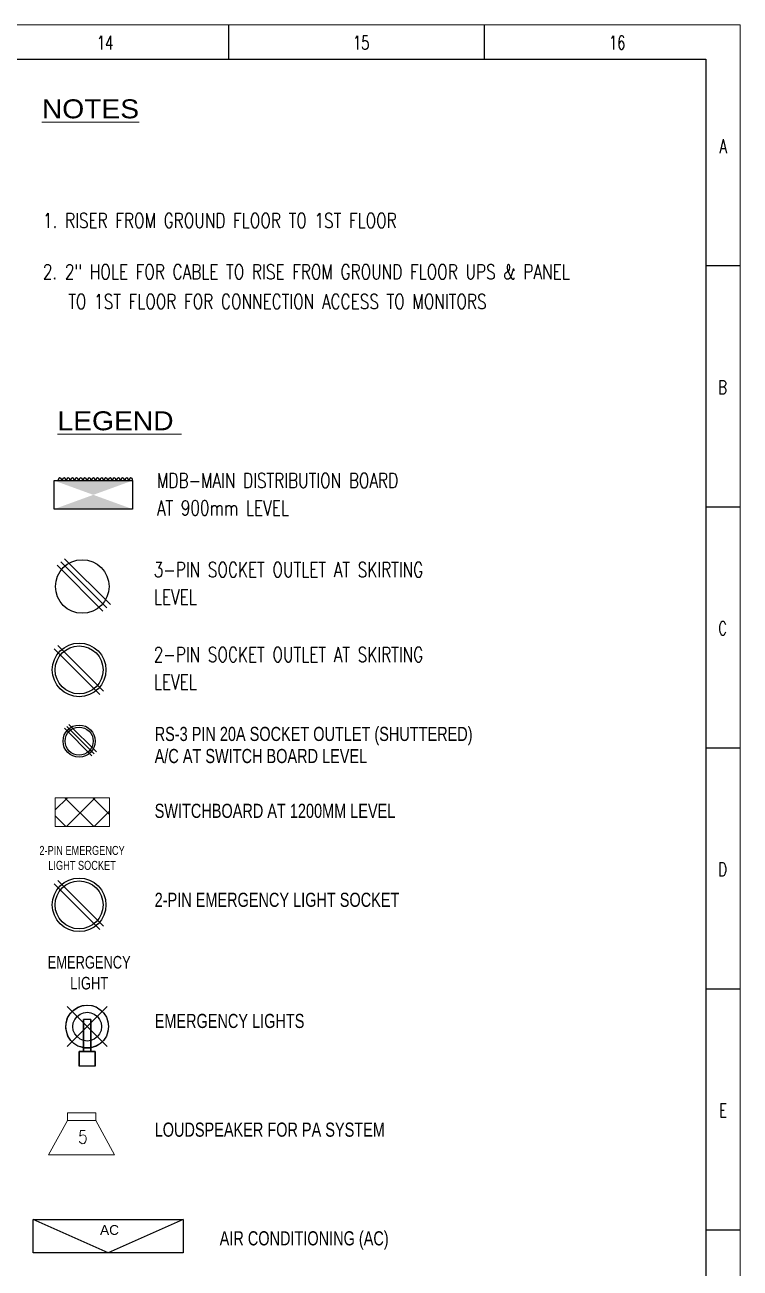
# Model space of a CAD drawing. Header units: inches. Extents: x 112 to 4169, y -2569 to 841.
# Drawn here: x 931 to 1102.6, y 479.5 to 777.9 of the extents above; entities that cross this region are included whole.
import ezdxf

# ---------------------------------------------------------------- set-up
doc = ezdxf.new("R2010")
doc.units = ezdxf.units.IN
doc.header["$MEASUREMENT"] = 0
for name, color, linetype, lineweight in [('E-Legend', 7, 'Continuous', 30), ('E-MDB', 1, 'Continuous', 30), ('Switchboard', 30, 'Continuous', 13), ('Text', 252, 'Continuous', 15)]:
    doc.layers.add(name, color=color, linetype=linetype, lineweight=lineweight)
for name, color, linetype in [('HVAC', 44, 'Continuous'), ('Layer 1', 7, 'Continuous'), ('Panels', 1, 'Continuous'), ('Sockets', 7, 'Continuous')]:
    doc.layers.add(name, color=color, linetype=linetype)
doc.styles.get("Standard").update_dxf_attribs({"font": 'arial.ttf'})
doc.styles.add('Swiss721', font='swisscl.ttf')
doc.styles.add('TAVE1', font='ROMANS.shx', dxfattribs={"width": 0.75})
doc.styles.add('TEG BORDER', font='txt_qlt.shx', dxfattribs={"width": 0.7, "bigfont": 'hztxt.shx'})
doc.styles.add('TIMES', font='ARIALN.TTF')

# ---------------------------------------------------------------- blocks, each defined once
blk = doc.blocks.new('240 BORDER A2')
for p, q in [((519.75, 420), (519.75, 415)), ((556.87, 420), (556.87, 415)), ((594, 385), (589, 385)), ((594, 350), (589, 350)), ((594, 315), (589, 315)), ((594, 280), (589, 280)), ((594, 245), (589, 245))]:
    blk.add_line(p, q)
at = {"color": 5, "lineweight": 15}
blk.add_lwpolyline([(0, 420), (594, 420), (594, 0), (0, 0)], close=True, dxfattribs=at)
blk.add_lwpolyline([(5, 415), (589, 415), (589, 5), (5, 5)], close=True)
at = {"char_height": 2, "width": 2, "style": 'TEG BORDER'}
for s, insert, attachment_point in [('\\pi-0.033333;14', (500.67, 418.41), 1), ('\\pi2.2204e-016;15', (537.8, 418.41), 1), ('\\pi0.033333;16', (574.92, 418.41), 1), ('A', (592.09, 403.39), 3), ('B', (592.09, 368.39), 3), ('C', (592.09, 333.39), 3), ('D', (592.09, 298.39), 3), ('E', (592.09, 263.39), 3)]:
    blk.add_mtext(s, dxfattribs=dict(at, insert=insert, attachment_point=attachment_point))

msp = doc.modelspace()

# ---------------------------------------------------------------- hatches: boundary and pattern name
at = {"layer": 'Panels'}
h = msp.add_hatch(color=256, dxfattribs=at)
h.dxf.hatch_style = 1
h.paths.add_polyline_path([(947.45, 665.08), (938.02, 661.65), (956.88, 661.65)])
h.paths.add_polyline_path([(938.02, 668.51), (947.45, 665.08), (956.88, 668.51)])
at = {"layer": 'Switchboard'}
h = msp.add_hatch(dxfattribs=at)
h.set_pattern_fill('ANSI37', color=256, scale=37.674049, angle=180)
h.set_pattern_definition([(225, (1233.969, 1078.2687), (3.329947, -3.329947), []), (315, (1233.969, 1078.2687), (3.329947, 3.329947), [])])
h.paths.add_polyline_path([(938.32, 592.4), (938.32, 585.5), (951.31, 585.5), (951.31, 592.4)])

# ---------------------------------------------------------------- linework, layer by layer
at = {"lineweight": 15}
for points in [[(941.22, 516.76), (941.22, 514.94), (936.71, 506.68), (952.55, 506.68)], [(948.03, 516.76), (941.22, 516.76)], [(941.22, 514.94), (948.03, 514.94), (948.03, 516.76)], [(952.55, 506.68), (948.03, 514.94)]]:
    msp.add_lwpolyline(points, dxfattribs=at)
msp.add_open_spline([(945.49, 512.54), (945.49, 512.54), (944.34, 512.54), (944.34, 512.54), (944.34, 512.54), (944.19, 511.19), (944.19, 511.19), (944.19, 511.19), (944.34, 511.34), (944.34, 511.34), (946.46, 512.36), (945.97, 508.12), (944.19, 509.7), (944.19, 509.7), (944.1, 509.99), (944.1, 509.99)], degree=3, knots=[0, 0, 0, 0, 1, 1, 1, 2, 2, 2, 3, 3, 3, 4, 4, 4, 5, 5, 5, 5], dxfattribs=at)
at = {"layer": 'HVAC'}
for p, q in [((951.02, 483.21), (933.01, 491.15)), ((969.03, 491.15), (951.02, 483.21))]:
    msp.add_line(p, q, dxfattribs=at)
msp.add_lwpolyline([(933.01, 491.15), (969.03, 491.15), (969.03, 483.21), (933.01, 483.21)], close=True, dxfattribs=at)
at = {"layer": 'Layer 1', "color": 1}
for points in [[(940.83, 537.08), (940.9, 538.28), (941.2, 539.41), (941.8, 540.46), (942.55, 541.28), (943.53, 541.96), (944.66, 542.41), (945.78, 542.64), (946.98, 542.49), (948.11, 542.19), (949.09, 541.51), (949.91, 540.76), (950.59, 539.71), (950.96, 538.66), (951.11, 537.46)], [(940.83, 537.46), (940.98, 538.58), (941.35, 539.71), (941.95, 540.68), (942.78, 541.51), (943.76, 542.11), (944.81, 542.49), (946.01, 542.64), (947.13, 542.49), (948.18, 542.11), (949.16, 541.51), (949.99, 540.68), (950.59, 539.71), (950.96, 538.58), (951.11, 537.46), (950.96, 536.33), (950.59, 535.2), (949.99, 534.23), (949.16, 533.4), (948.18, 532.8), (947.13, 532.43), (946.01, 532.35), (944.81, 532.43), (943.76, 532.8), (942.78, 533.4), (941.95, 534.23), (941.35, 535.2), (940.98, 536.33), (940.83, 537.46)], [(950.74, 532.65), (941.2, 542.26)], [(950.74, 542.26), (941.2, 532.65)], [(942.55, 537.46), (942.63, 538.36), (943.01, 539.18), (943.53, 539.86), (944.28, 540.46), (945.11, 540.76), (946.01, 540.91), (946.83, 540.76), (947.66, 540.46), (948.41, 539.86), (948.94, 539.18), (949.31, 538.36), (949.39, 537.46), (949.31, 536.55), (948.94, 535.73), (948.41, 535.05), (947.66, 534.45), (946.83, 534.15), (946.01, 534), (945.11, 534.15), (944.28, 534.45), (943.53, 535.05), (943.01, 535.73), (942.63, 536.55), (942.55, 537.46)], [(944.73, 532.5), (943.76, 532.8), (942.78, 533.4), (942.03, 534.15), (941.43, 535.05), (941.05, 536.03), (940.83, 537.08)], [(945.11, 531.45), (946.83, 531.45), (946.83, 539.18)], [(945.11, 531.45), (945.11, 539.18), (945.11, 531.97), (945.11, 531.45), (946.83, 531.45)], [(946.83, 539.18), (945.11, 539.18)], [(946.83, 539.18), (945.11, 539.18)], [(946.83, 539.18), (946.83, 531.45)], [(951.11, 537.46), (950.96, 536.25), (950.59, 535.13), (949.91, 534.15), (949.01, 533.33), (947.96, 532.73), (946.83, 532.35)], [(947.88, 528), (947.88, 531.45), (944.06, 531.45), (944.06, 528)], [(944.06, 528), (944.06, 531.45)], [(944.06, 531.45), (947.88, 531.45)], [(944.73, 532.5), (945.11, 532.35), (946.83, 532.35)], [(947.88, 531.45), (947.88, 528)], [(947.88, 528), (944.06, 528)]]:
    msp.add_lwpolyline(points, dxfattribs=at)
at = {"layer": 'Panels'}
msp.add_lwpolyline([(956.88, 661.65), (938.02, 661.65), (938.02, 668.51), (956.88, 668.51)], close=True, dxfattribs=at)
for points in [[(939.83, 668.51), (939.83, 668.74, 1), (939.02, 668.74), (939.02, 668.51)], [(940.82, 668.51), (940.82, 668.74, 1), (940.02, 668.74), (940.02, 668.51)], [(941.83, 668.51), (941.83, 668.74, 1), (941.03, 668.74), (941.03, 668.51)], [(942.84, 668.51), (942.84, 668.74, 1), (942.04, 668.74), (942.04, 668.51)], [(943.84, 668.51), (943.84, 668.74, 1), (943.04, 668.74), (943.04, 668.51)], [(944.85, 668.51), (944.85, 668.74, 1), (944.04, 668.74), (944.04, 668.51)], [(945.84, 668.51), (945.84, 668.74, 1), (945.04, 668.74), (945.04, 668.51)], [(946.85, 668.51), (946.85, 668.74, 1), (946.05, 668.74), (946.05, 668.51)], [(947.85, 668.51), (947.85, 668.74, 1), (947.05, 668.74), (947.05, 668.51)], [(948.86, 668.51), (948.86, 668.74, 1), (948.06, 668.74), (948.06, 668.51)], [(949.86, 668.51), (949.86, 668.74, 1), (949.05, 668.74), (949.05, 668.51)], [(950.87, 668.51), (950.87, 668.74, 1), (950.07, 668.74), (950.07, 668.51)], [(951.87, 668.51), (951.87, 668.74, 1), (951.07, 668.74), (951.07, 668.51)], [(952.87, 668.51), (952.87, 668.74, 1), (952.07, 668.74), (952.07, 668.51)], [(953.88, 668.51), (953.88, 668.74, 1), (953.07, 668.74), (953.07, 668.51)], [(954.88, 668.51), (954.88, 668.74, 1), (954.08, 668.74), (954.08, 668.51)], [(955.86, 668.51), (955.86, 668.74, 1), (955.06, 668.74), (955.06, 668.51)], [(956.88, 668.51), (956.88, 668.74, 1), (956.08, 668.74), (956.08, 668.51)]]:
    msp.add_lwpolyline(points, format="xyb", dxfattribs=at)
at = {"layer": 'Sockets', "color": 5}
for p, q in [((949.76, 637.19), (938.78, 648.17)), ((950.65, 637.99), (939.67, 648.97)), ((951.53, 638.78), (940.55, 649.76))]:
    msp.add_line(p, q, dxfattribs=at)
at = {"layer": 'Sockets', "color": 3}
for p, q in [((949.01, 617.17), (938.03, 628.15)), ((949.9, 617.96), (938.92, 628.94)), ((940.53, 609.05), (947.12, 602.46)), ((941.06, 609.52), (947.65, 602.94)), ((941.6, 610), (948.18, 603.41))]:
    msp.add_line(p, q, dxfattribs=at)
at = {"layer": 'Sockets', "color": 1}
for p, q in [((949.01, 560.78), (938.03, 571.76)), ((949.9, 561.57), (938.92, 572.55))]:
    msp.add_line(p, q, dxfattribs=at)
at = {"layer": 'Sockets', "color": 5}
msp.add_circle((944.79, 643.09), 6.43, dxfattribs=at)
at = {"layer": 'Sockets', "color": 3}
for centre, radius in [((944.04, 623.07), 6.43), ((944.04, 623.07), 5.75), ((944.04, 605.98), 3.86), ((944.04, 605.98), 3.36)]:
    msp.add_circle(centre, radius, dxfattribs=at)
at = {"layer": 'Sockets', "color": 1}
for radius in [6.43, 5.75]:
    msp.add_circle((944.04, 566.68), radius, dxfattribs=at)
at = {"layer": 'Switchboard'}
msp.add_lwpolyline([(951.31, 585.5), (938.32, 585.5), (938.32, 592.4), (951.31, 592.4)], close=True, dxfattribs=at)

# ---------------------------------------------------------------- block references
at = {"xscale": 1.652949273830399, "yscale": 1.652949273830399, "zscale": 1.652949273830399}
msp.add_blockref('240 BORDER A2', (120.75, 83.63), dxfattribs=at)

# ---------------------------------------------------------------- texts
at = {"layer": 'E-Legend', "lineweight": 0, "style": 'TIMES', "width": 1.3}
for s, p in [('%%UNOTES', (935.1, 755.45)), ('%%ULEGEND ', (938.85, 680.58))]:
    msp.add_text(s, height=4.547, dxfattribs=at).set_placement(p)
at = {"layer": 'E-MDB', "color": 0, "lineweight": 0, "style": 'TAVE1', "width": 0.75}
for s, height, p in [('1. RISER FROM GROUND FLOOR TO 1ST FLOOR ', 3.5721, (935.38, 729.13)), ('2. 2" HOLE FOR CABLE TO RISE FROM GROUND FLOOR UPS & PANEL   ', 3.5721, (935.33, 716.83)), ('TO 1ST FLOOR FOR CONNECTION ACCESS TO MONITORS', 3.5721, (941.42, 709.71)), ('MDB-MAIN DISTRIBUTION BOARD', 3.5721, (962.69, 666.75)), ('AT 900mm LEVEL', 3.5721, (962.69, 660.16)), ('3-PIN SOCKET OUTLET AT SKIRTING', 3.5721, (961.94, 645.34)), ('LEVEL', 3.572, (961.94, 638.76)), ('2-PIN SOCKET OUTLET AT SKIRTING', 3.5721, (961.94, 624.96)), ('LEVEL', 3.572, (961.94, 618.37))]:
    msp.add_text(s, height=height, dxfattribs=at).set_placement(p)
at = {"layer": 'HVAC'}
msp.add_text('AC', height=2.348, dxfattribs=at).set_placement((949.05, 487.48))
at = {"layer": 'Sockets', "color": 0, "style": 'Swiss721'}
for s, p in [('RS-3 PIN 20A SOCKET OUTLET (SHUTTERED)', (962.16, 606.01)), ('A/C AT SWITCH BOARD LEVEL', (962.16, 600.71)), ('SWITCHBOARD AT 1200MM LEVEL', (962.16, 587.55)), ('2-PIN EMERGENCY LIGHT SOCKET', (962.16, 566.2)), ('EMERGENCY LIGHTS', (962.16, 537.13)), ('LOUDSPEAKER FOR PA SYSTEM', (962.16, 511.04)), ('AIR CONDITIONING (AC)', (977.75, 484.96))]:
    msp.add_text(s, height=3.3899, dxfattribs=at).set_placement(p)
at = {"layer": 'Text', "color": 4, "attachment_point": 2, "style": 'Swiss721'}
for s, insert, char_height, width in [('2-PIN EMERGENCY LIGHT SOCKET', (944.74, 580.82), 2.1528, 26.4402), ('EMERGENCY LIGHT ', (946.45, 554.42), 3.0139, 23.5954)]:
    msp.add_mtext(s, dxfattribs=dict(at, insert=insert, char_height=char_height, width=width))

doc.saveas('drawing.dxf')
